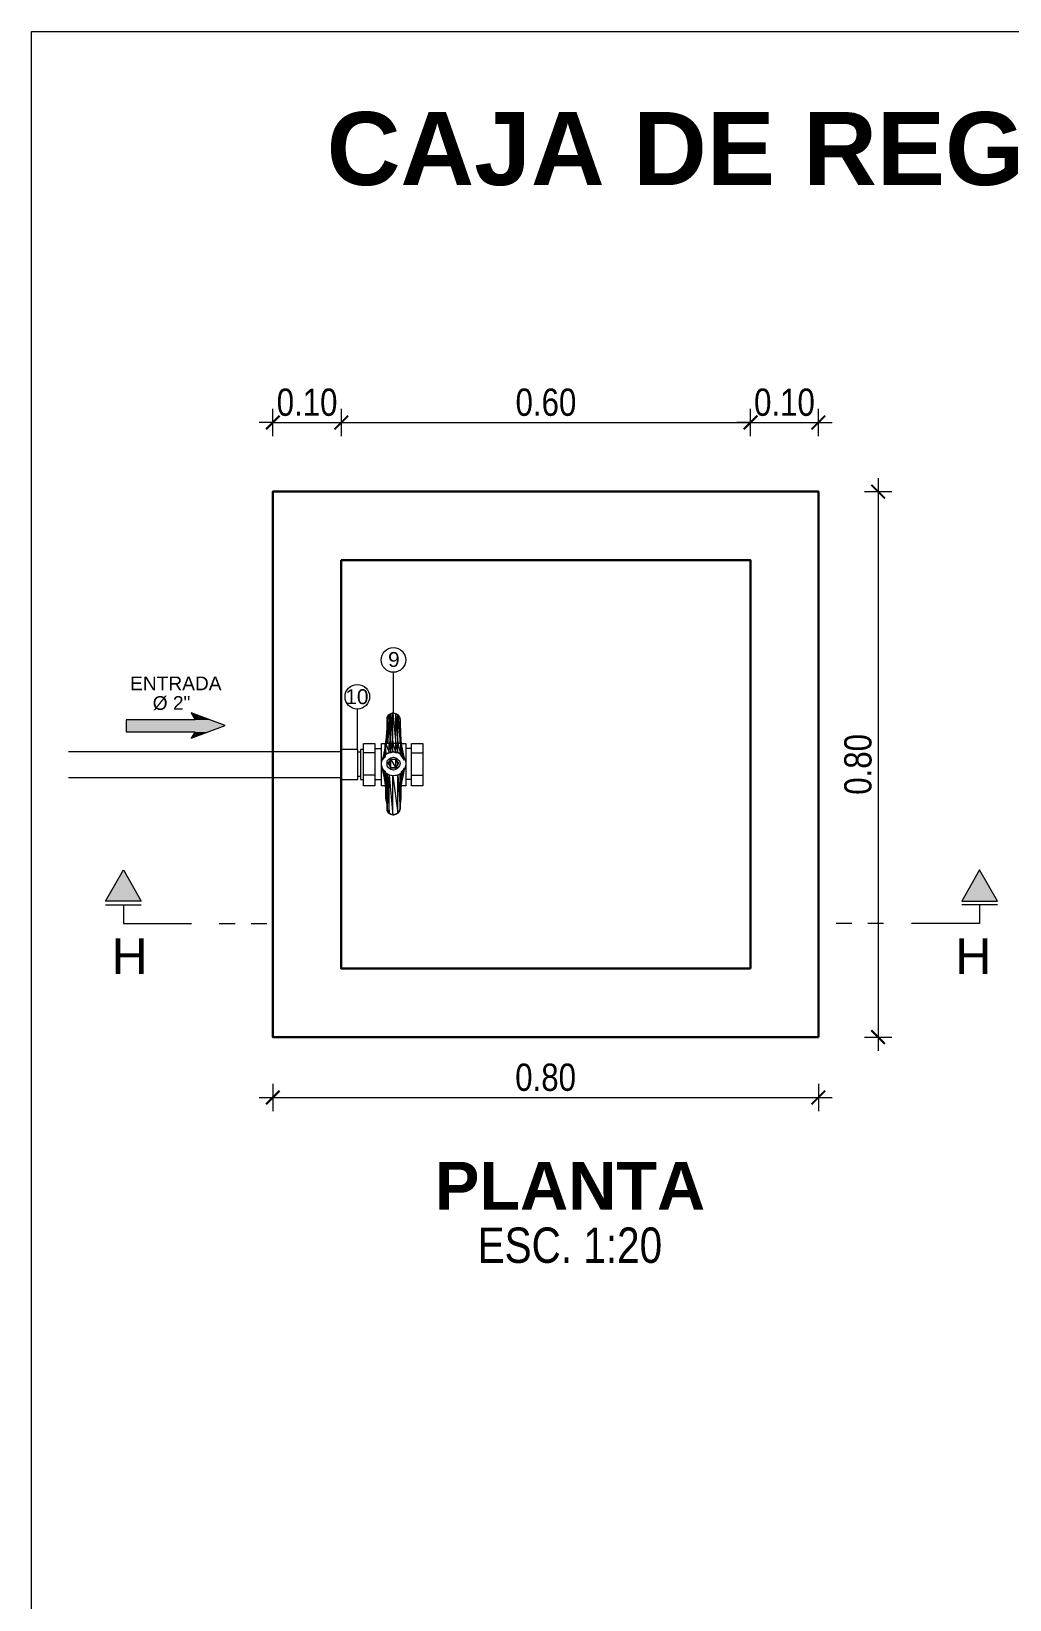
# Model space of a CAD drawing. Header units: metres. Extents: x 0 to 1935, y 0 to 1529.
# Drawn here: x 1891.513 to 1892.949, y 1481.47 to 1483.771 of the extents above; entities that cross this region are included whole.
import ezdxf
from ezdxf.enums import TextEntityAlignment as Align

# ---------------------------------------------------------------- set-up
doc = ezdxf.new("R2010")
doc.units = ezdxf.units.M
doc.header["$LTSCALE"] = 0.005
doc.linetypes.add('ACAD_ISO04W100', pattern=[30.5, 24, -3, 0.5, -3])
for name, color, linetype, lineweight in [('-Acero techos', 252, 'Continuous', 13), ('-Eje', 1, 'ACAD_ISO04W100', 9), ('-Textos', 7, 'Continuous', 20)]:
    doc.layers.add(name, color=color, linetype=linetype, lineweight=lineweight)
for name, color, linetype in [('A_50_CotasExter', 7, 'Continuous'), ('G-TEXTOS-TITULOS', 4, 'Continuous'), ('PDF_Sentido de flujo', 1, 'Continuous'), ('PDF_Text', 7, 'Continuous')]:
    doc.layers.add(name, color=color, linetype=linetype)
for name, color, linetype, true_color in [('PDF_Geometry', 9, 'Continuous', 0x808080), ('PDF_Muro secundario', 7, 'Continuous', 0x545454), ("PDF_Tub. de desague 4''", 7, 'Continuous', 0x002595)]:
    doc.layers.add(name, color=color, linetype=linetype, true_color=true_color)
doc.styles.add('-Arial', font='arial.ttf')
doc.styles.add('-Arial Narrow', font='ARIALN.TTF')
doc.styles.add('25-TITULO', font='arialbd.ttf', dxfattribs={"height": 0.1})
doc.styles.add('PDF Arial-BoldMT', font='arial.ttf')
doc.dimstyles.new('Esc 1_20n', dxfattribs={"dimscale": 0.02, "dimtxt": 2, "dimasz": 1, "dimexe": 1, "dimexo": 1, "dimgap": 0.45, "dimtad": 1, "dimtoh": 1, "dimzin": 3, "dimdsep": 46, "dimtxsty": '-Arial Narrow', "dimblk": 'ARCHTICK', "dimcen": 1, "dimdle": 1, "dimclrd": 252, "dimclre": 252, "dimclrt": 252, "dimadec": 0, "dimazin": 0, "dimtfac": 1, "dimtix": 1, "dimtmove": 1, "dimatfit": 2, "dimldrblk": 'ARCHTICK', "dimfxl": 1, "dimfxlon": 1, "dimtolj": 2, "dimlwd": 5, "dimlwe": 5, "dimarcsym": 0})

# ---------------------------------------------------------------- blocks, each defined once
blk = doc.blocks.new('Corte Vertical 1_1000')
at = {"layer": '-Eje'}
blk.add_hatch(color=256, dxfattribs=at).paths.add_polyline_path([(13.34, -3.56), (9.86, -1.57), (9.86, -5.55)])
for p, q in [((9.44, -1.57), (9.44, -5.55)), ((9.44, -3.56), (7.34, -3.56))]:
    blk.add_line(p, q, dxfattribs=at)
blk.add_lwpolyline([(13.34, -3.56), (9.86, -5.55), (9.86, -1.57)], close=True, dxfattribs=at)
for points in [[(7.34, -3.56), (7.34, -16.05)], [(7.34, -14.25), (7.34, -16)], [(7.34, -17.81), (7.34, -19.56)]]:
    blk.add_lwpolyline(points, dxfattribs=at)
at = {"layer": '-Eje', "style": '-Arial'}
blk.add_attdef('A', text='', height=4, dxfattribs=at).set_placement((3.71, -4.24), align=Align.MIDDLE)
blk = doc.blocks.new('_ArchTick')
at = {"color": 0, "linetype": 'ByBlock', "const_width": 0.15}
blk.add_lwpolyline([(-0.5, -0.5), (0.5, 0.5)], dxfattribs=at)
blk = doc.blocks.new('*D320')
at = {"layer": 'A_50_CotasExter', "color": 252, "lineweight": 5, "ltscale": 0.005, "transparency": 16777216}
for p, q in [((1891.8677, 1483.1774), (1891.8677, 1483.2174)), ((1891.9683, 1483.1774), (1891.9683, 1483.2174)), ((1891.8677, 1483.1974), (1891.8477, 1483.1974)), ((1891.8677, 1483.1974), (1891.9683, 1483.1974)), ((1891.9683, 1483.1974), (1891.9883, 1483.1974))]:
    blk.add_line(p, q, dxfattribs=at)
at = {"layer": 'Defpoints', "color": 0, "ltscale": 0.005, "transparency": 16777216}
for p in [(1891.9683, 1483.1974), (1891.8677, 1483.0959), (1891.9683, 1483.0959)]:
    blk.add_point(p, dxfattribs=at)
at = {"layer": 'A_50_CotasExter', "color": 252, "lineweight": 5, "ltscale": 0.005, "transparency": 16777216, "xscale": 0.02, "yscale": 0.02, "zscale": 0.02}
blk.add_blockref('_ArchTick', (1891.8677, 1483.1974), dxfattribs=at)
at = {"layer": 'A_50_CotasExter', "color": 252, "lineweight": 5, "ltscale": 0.005, "transparency": 16777216, "xscale": 0.02, "yscale": 0.02, "zscale": 0.02, "rotation": 180}
blk.add_blockref('_ArchTick', (1891.9683, 1483.1974), dxfattribs=at)
at = {"layer": 'A_50_CotasExter', "color": 252, "ltscale": 0.005, "transparency": 16777216, "insert": (1891.918, 1483.2269), "char_height": 0.04, "attachment_point": 5, "style": '-Arial Narrow'}
blk.add_mtext('\\A2;0.10', dxfattribs=at)
blk = doc.blocks.new('*D321')
at = {"layer": 'A_50_CotasExter', "color": 252, "lineweight": 5, "ltscale": 0.005, "transparency": 16777216}
for p, q in [((1891.9683, 1483.1774), (1891.9683, 1483.2174)), ((1892.5688, 1483.1774), (1892.5688, 1483.2174)), ((1891.9483, 1483.1974), (1892.5888, 1483.1974))]:
    blk.add_line(p, q, dxfattribs=at)
at = {"layer": 'Defpoints', "color": 0, "ltscale": 0.005, "transparency": 16777216}
for p in [(1892.5688, 1483.1974), (1891.9683, 1483.0959), (1892.5688, 1482.9953)]:
    blk.add_point(p, dxfattribs=at)
at = {"layer": 'A_50_CotasExter', "color": 252, "lineweight": 5, "ltscale": 0.005, "transparency": 16777216, "xscale": 0.02, "yscale": 0.02, "zscale": 0.02}
for p, rotation in [((1891.9683, 1483.1974), 180.0000000001295), ((1892.5688, 1483.1974), 1.29461297754291e-10)]:
    blk.add_blockref('_ArchTick', p, dxfattribs=dict(at, rotation=rotation))
at = {"layer": 'A_50_CotasExter', "color": 252, "ltscale": 0.005, "transparency": 16777216, "insert": (1892.2685, 1483.2269), "char_height": 0.04, "attachment_point": 5, "style": '-Arial Narrow'}
blk.add_mtext('\\A2;0.60', dxfattribs=at)
blk = doc.blocks.new('*D322')
at = {"layer": 'A_50_CotasExter', "color": 252, "lineweight": 5, "ltscale": 0.005, "transparency": 16777216}
for p, q in [((1892.5688, 1483.1774), (1892.5688, 1483.2174)), ((1892.6683, 1483.1774), (1892.6683, 1483.2174)), ((1892.5688, 1483.1974), (1892.5488, 1483.1974)), ((1892.5688, 1483.1974), (1892.6683, 1483.1974)), ((1892.6683, 1483.1974), (1892.6883, 1483.1974))]:
    blk.add_line(p, q, dxfattribs=at)
at = {"layer": 'Defpoints', "color": 0, "ltscale": 0.005, "transparency": 16777216}
for p in [(1892.6683, 1483.1974), (1892.6683, 1483.0959), (1892.5688, 1482.9953)]:
    blk.add_point(p, dxfattribs=at)
at = {"layer": 'A_50_CotasExter', "color": 252, "lineweight": 5, "ltscale": 0.005, "transparency": 16777216, "xscale": 0.02, "yscale": 0.02, "zscale": 0.02}
for p, rotation in [((1892.5688, 1483.1974), 1.294964135922782e-10), ((1892.6683, 1483.1974), 180.0000000001295)]:
    blk.add_blockref('_ArchTick', p, dxfattribs=dict(at, rotation=rotation))
at = {"layer": 'A_50_CotasExter', "color": 252, "ltscale": 0.005, "transparency": 16777216, "insert": (1892.6185, 1483.2269), "char_height": 0.04, "attachment_point": 5, "style": '-Arial Narrow'}
blk.add_mtext('\\A2;0.10', dxfattribs=at)
blk = doc.blocks.new('*D318')
at = {"layer": 'A_50_CotasExter', "color": 252, "lineweight": 5, "ltscale": 0.005, "transparency": 16777216}
for p, q in [((1892.756, 1483.1159), (1892.756, 1482.2753)), ((1892.736, 1483.0959), (1892.776, 1483.0959)), ((1892.736, 1482.2953), (1892.776, 1482.2953))]:
    blk.add_line(p, q, dxfattribs=at)
at = {"layer": 'Defpoints', "color": 0, "ltscale": 0.005, "transparency": 16777216}
for p in [(1892.6692, 1483.0959), (1892.6692, 1482.2953), (1892.756, 1482.2953)]:
    blk.add_point(p, dxfattribs=at)
at = {"layer": 'A_50_CotasExter', "color": 252, "lineweight": 5, "ltscale": 0.005, "transparency": 16777216, "xscale": 0.02, "yscale": 0.02, "zscale": 0.02}
for p, rotation in [((1892.756, 1483.0959), 90), ((1892.756, 1482.2953), 270)]:
    blk.add_blockref('_ArchTick', p, dxfattribs=dict(at, rotation=rotation))
at = {"layer": 'A_50_CotasExter', "color": 252, "ltscale": 0.005, "transparency": 16777216, "insert": (1892.7265, 1482.6956), "char_height": 0.04, "attachment_point": 5, "rotation": 90, "style": '-Arial Narrow'}
blk.add_mtext('\\A2;0.80', dxfattribs=at)
blk = doc.blocks.new('*D319')
at = {"layer": 'A_50_CotasExter', "color": 252, "lineweight": 5, "ltscale": 0.005, "transparency": 16777216}
for p, q in [((1891.8677, 1482.2267), (1891.8677, 1482.1867)), ((1892.6683, 1482.2267), (1892.6683, 1482.1867)), ((1891.8477, 1482.2067), (1892.6883, 1482.2067))]:
    blk.add_line(p, q, dxfattribs=at)
at = {"layer": 'Defpoints', "color": 0, "ltscale": 0.005, "transparency": 16777216}
for p in [(1891.8677, 1482.2953), (1892.6683, 1482.2953), (1892.6683, 1482.2067)]:
    blk.add_point(p, dxfattribs=at)
at = {"layer": 'A_50_CotasExter', "color": 252, "lineweight": 5, "ltscale": 0.005, "transparency": 16777216, "xscale": 0.02, "yscale": 0.02, "zscale": 0.02, "rotation": 180}
blk.add_blockref('_ArchTick', (1891.8677, 1482.2067), dxfattribs=at)
at = {"layer": 'A_50_CotasExter', "color": 252, "lineweight": 5, "ltscale": 0.005, "transparency": 16777216, "xscale": 0.02, "yscale": 0.02, "zscale": 0.02}
blk.add_blockref('_ArchTick', (1892.6683, 1482.2067), dxfattribs=at)
at = {"layer": 'A_50_CotasExter', "color": 252, "ltscale": 0.005, "transparency": 16777216, "insert": (1892.268, 1482.2361), "char_height": 0.04, "attachment_point": 5, "style": '-Arial Narrow'}
blk.add_mtext('\\A2;0.80', dxfattribs=at)

msp = doc.modelspace()

# ---------------------------------------------------------------- linework, layer by layer
at = {"layer": '-Acero techos', "color": 18, "ltscale": 0.005, "true_color": 0x000000}
msp.add_lwpolyline([(1891.51344, 1483.77149), (1894.51599, 1483.77149), (1894.51599, 1479.20964), (1891.51344, 1479.20964)], close=True, dxfattribs=at)
at = {"layer": 'PDF_Geometry', "color": 7, "lineweight": 13}
for p, q in [((1892.04447, 1482.83069), (1892.04447, 1482.77163)), ((1891.99145, 1482.77668), (1891.99145, 1482.71763))]:
    msp.add_line(p, q, dxfattribs=at)
for centre in [(1892.04475, 1482.84885), (1891.99173, 1482.79485)]:
    msp.add_circle(centre, 0.01806, dxfattribs=at)
at = {"layer": 'PDF_Muro secundario', "color": 18, "lineweight": 30, "true_color": 0x000000}
for points in [[(1892.66831, 1482.29527), (1892.66831, 1483.09593), (1891.86765, 1483.09593), (1891.86765, 1482.29527)], [(1892.56876, 1482.39588), (1892.56876, 1482.99532), (1891.96826, 1482.99532), (1891.96826, 1482.39588)]]:
    msp.add_lwpolyline(points, close=True, dxfattribs=at)
at = {"layer": 'PDF_Sentido de flujo', "lineweight": 5}
msp.add_lwpolyline([(1891.75381, 1482.74314), (1891.74789, 1482.73384), (1891.79777, 1482.75244), (1891.74789, 1482.77104), (1891.75381, 1482.7609), (1891.65236, 1482.7609), (1891.65236, 1482.74314)], close=True, dxfattribs=at)
at = {"layer": 'PDF_Sentido de flujo', "transparency": 33554559}
for points in [[(1891.74789, 1482.77104), (1891.7741, 1482.7609), (1891.75381, 1482.7609)], [(1891.7741, 1482.7609), (1891.65236, 1482.7609), (1891.79777, 1482.75244)], [(1891.65236, 1482.7609), (1891.79777, 1482.75244), (1891.65236, 1482.75244)], [(1891.79777, 1482.75244), (1891.65236, 1482.75244), (1891.77241, 1482.74314)], [(1891.65236, 1482.75244), (1891.77241, 1482.74314), (1891.65236, 1482.74314)], [(1891.75381, 1482.74314), (1891.77241, 1482.74314), (1891.74789, 1482.73384)]]:
    msp.add_solid(points, dxfattribs=at)
at = {"layer": "PDF_Tub. de desague 4''", "lineweight": 9}
for points in [[(1892.03553, 1482.76182), (1892.03553, 1482.76497), (1892.03763, 1482.76812), (1892.04079, 1482.77023), (1892.04499, 1482.77128), (1892.04814, 1482.77023), (1892.0513, 1482.76812), (1892.0534, 1482.76497), (1892.05445, 1482.76182)], [(1892.03553, 1482.76077), (1892.03553, 1482.75446), (1892.03343, 1482.73029), (1892.03238, 1482.72293), (1892.03133, 1482.71347), (1892.02817, 1482.70191)], [(1892.03553, 1482.72608), (1892.03553, 1482.76077), (1892.03553, 1482.72608)], [(1892.03553, 1482.76077), (1892.03553, 1482.72608), (1892.03553, 1482.76077)], [(1892.05445, 1482.72608), (1892.05445, 1482.76077), (1892.05445, 1482.72608)], [(1892.05445, 1482.76077), (1892.05445, 1482.72608), (1892.05445, 1482.76077)], [(1892.05445, 1482.76077), (1892.05445, 1482.75446), (1892.0555, 1482.73029), (1892.05655, 1482.72293), (1892.05865, 1482.71347), (1892.06076, 1482.70191)], [(1892.03238, 1482.66407), (1892.02712, 1482.66407), (1892.02712, 1482.72608), (1892.03238, 1482.72608)], [(1892.0555, 1482.72608), (1892.0555, 1482.73029), (1892.0555, 1482.72608)], [(1892.0555, 1482.72608), (1892.06286, 1482.72608), (1892.06286, 1482.71032), (1892.06286, 1482.66407), (1892.05655, 1482.66407)], [(1892.0555, 1482.72608), (1892.0555, 1482.70927), (1892.0555, 1482.72608)], [(1891.56794, 1482.71467), (1891.96826, 1482.71467)], [(1891.99664, 1482.71347), (1891.99244, 1482.71347)], [(1892.00085, 1482.71767), (1891.99664, 1482.71767), (1891.99664, 1482.67353), (1892.00085, 1482.67353)], [(1892.01766, 1482.71242), (1892.00085, 1482.71242)], [(1892.01766, 1482.71873), (1892.02712, 1482.71873)], [(1892.07127, 1482.71873), (1892.06286, 1482.71873)], [(1892.07127, 1482.71242), (1892.08808, 1482.71242)], [(1891.56794, 1482.67654), (1891.96826, 1482.67654)], [(1891.99664, 1482.67773), (1891.99244, 1482.67773)], [(1892.01766, 1482.67984), (1892.00085, 1482.67984)], [(1892.06076, 1482.69035), (1892.05865, 1482.67773), (1892.05655, 1482.66933), (1892.0555, 1482.65987), (1892.05445, 1482.63674), (1892.05445, 1482.63044), (1892.0534, 1482.62728), (1892.0513, 1482.62413), (1892.04814, 1482.62203), (1892.04499, 1482.62098), (1892.04079, 1482.62203), (1892.03763, 1482.62413), (1892.03553, 1482.62728), (1892.03553, 1482.63044), (1892.03553, 1482.63674), (1892.03343, 1482.65987), (1892.03238, 1482.66933), (1892.03133, 1482.67773), (1892.02817, 1482.69035)], [(1892.03343, 1482.68194), (1892.03343, 1482.6462), (1892.03343, 1482.68194)], [(1892.03553, 1482.63044), (1892.03553, 1482.68194), (1892.03553, 1482.63044)], [(1892.03553, 1482.68194), (1892.03553, 1482.63044), (1892.03553, 1482.68194)], [(1892.03553, 1482.68194), (1892.03553, 1482.63044), (1892.03553, 1482.68194)], [(1892.05445, 1482.68194), (1892.05445, 1482.63674), (1892.05445, 1482.68194)], [(1892.05445, 1482.63044), (1892.05445, 1482.68194), (1892.05445, 1482.63044)], [(1892.05445, 1482.68194), (1892.05445, 1482.63044), (1892.05445, 1482.68194)], [(1892.0555, 1482.68194), (1892.0555, 1482.65987), (1892.0555, 1482.68194)], [(1892.07127, 1482.67984), (1892.08808, 1482.67984)], [(1892.01766, 1482.67353), (1892.02712, 1482.67353)], [(1892.07127, 1482.67353), (1892.06286, 1482.67353)]]:
    msp.add_lwpolyline(points, dxfattribs=at)
for points in [[(1892.03553, 1482.76077), (1892.03868, 1482.72608), (1892.03868, 1482.76812)], [(1892.03868, 1482.76812), (1892.04079, 1482.72608), (1892.04079, 1482.76918)], [(1892.03868, 1482.72608), (1892.03868, 1482.76812), (1892.04079, 1482.72608)], [(1892.04079, 1482.76918), (1892.04394, 1482.72608), (1892.04394, 1482.77128)], [(1892.04079, 1482.72608), (1892.04079, 1482.76918), (1892.04394, 1482.72608)], [(1892.04394, 1482.72608), (1892.04394, 1482.77128), (1892.04814, 1482.72608)], [(1892.04394, 1482.77128), (1892.04814, 1482.72608), (1892.04814, 1482.76918)], [(1892.04814, 1482.72608), (1892.04814, 1482.76918), (1892.0513, 1482.72608)], [(1892.04814, 1482.76918), (1892.0513, 1482.72608), (1892.0513, 1482.76812)], [(1892.0513, 1482.72608), (1892.0513, 1482.76812), (1892.05445, 1482.72608)], [(1892.0513, 1482.76812), (1892.05445, 1482.72608), (1892.05445, 1482.76077)], [(1892.03553, 1482.72608), (1892.03553, 1482.75446), (1892.03343, 1482.73029)], [(1892.03553, 1482.72608), (1892.03553, 1482.76077), (1892.03868, 1482.72608)], [(1892.03553, 1482.75446), (1892.03553, 1482.72608), (1892.03553, 1482.75446), (1892.03553, 1482.72608), (1892.03553, 1482.76077)], [(1892.05445, 1482.76077), (1892.05445, 1482.72608), (1892.05445, 1482.76077), (1892.05445, 1482.72608), (1892.05445, 1482.75446)], [(1892.05445, 1482.72608), (1892.05445, 1482.75446), (1892.0555, 1482.72608)], [(1892.05445, 1482.75446), (1892.0555, 1482.72608), (1892.0555, 1482.73029)], [(1892.01766, 1482.72608), (1892.01766, 1482.66407), (1892.00085, 1482.66407), (1892.00085, 1482.72608)], [(1892.03238, 1482.70716), (1892.03238, 1482.72293), (1892.03133, 1482.71347)], [(1892.03343, 1482.72608), (1892.03343, 1482.73029), (1892.03238, 1482.72608)], [(1892.03238, 1482.70927), (1892.03238, 1482.72608), (1892.03343, 1482.71032)], [(1892.03238, 1482.72608), (1892.03343, 1482.71032), (1892.03343, 1482.72608)], [(1892.03238, 1482.72293), (1892.03238, 1482.70927), (1892.03238, 1482.72608)], [(1892.03238, 1482.70716), (1892.03238, 1482.72293), (1892.03238, 1482.70927)], [(1892.03553, 1482.72608), (1892.03343, 1482.72608), (1892.03343, 1482.73029)], [(1892.03343, 1482.71032), (1892.03343, 1482.72608), (1892.03868, 1482.71242)], [(1892.03343, 1482.72608), (1892.03868, 1482.71242), (1892.03868, 1482.72608)], [(1892.03868, 1482.71242), (1892.03868, 1482.72608), (1892.04079, 1482.71242)], [(1892.03868, 1482.72608), (1892.04079, 1482.71242), (1892.04079, 1482.72608)], [(1892.04079, 1482.71242), (1892.04079, 1482.72608), (1892.04394, 1482.71347)], [(1892.04079, 1482.72608), (1892.04394, 1482.71347), (1892.04394, 1482.72608)], [(1892.04394, 1482.71347), (1892.04394, 1482.72608), (1892.04814, 1482.71242)], [(1892.04394, 1482.72608), (1892.04814, 1482.71242), (1892.04814, 1482.72608)], [(1892.04814, 1482.71242), (1892.04814, 1482.72608), (1892.0513, 1482.71242)], [(1892.04814, 1482.72608), (1892.0513, 1482.71242), (1892.0513, 1482.72608)], [(1892.0513, 1482.71242), (1892.0513, 1482.72608), (1892.0555, 1482.71032)], [(1892.0513, 1482.72608), (1892.0555, 1482.71032), (1892.0555, 1482.72608)], [(1892.0555, 1482.70927), (1892.0555, 1482.72608), (1892.05655, 1482.70716)], [(1892.0555, 1482.72608), (1892.05655, 1482.70716), (1892.05655, 1482.72293)], [(1892.0555, 1482.71032), (1892.0555, 1482.72608), (1892.0555, 1482.70927)], [(1892.05655, 1482.70716), (1892.05655, 1482.72293), (1892.05865, 1482.70506)], [(1892.05655, 1482.72293), (1892.05865, 1482.70506), (1892.05865, 1482.71347)], [(1892.08808, 1482.70611), (1892.08808, 1482.66407), (1892.07127, 1482.66407), (1892.07127, 1482.70927), (1892.07127, 1482.72608), (1892.08808, 1482.72608)], [(1891.96826, 1482.71767), (1891.96826, 1482.67353), (1891.99244, 1482.67353), (1891.99244, 1482.71767)], [(1892.03133, 1482.70506), (1892.03133, 1482.71347), (1892.02817, 1482.70191)], [(1892.03238, 1482.70716), (1892.03133, 1482.70506), (1892.03133, 1482.71347)], [(1892.05445, 1482.69665), (1892.0534, 1482.6935), (1892.0513, 1482.69035), (1892.04814, 1482.68824), (1892.04499, 1482.68719), (1892.04079, 1482.68824), (1892.03763, 1482.69035), (1892.03553, 1482.6935), (1892.03553, 1482.69665), (1892.03553, 1482.70086), (1892.03763, 1482.70296), (1892.04079, 1482.70506), (1892.04499, 1482.70611), (1892.04814, 1482.70506), (1892.0513, 1482.70296), (1892.0534, 1482.70086)], [(1892.05235, 1482.6977), (1892.04814, 1482.70296), (1892.04079, 1482.70296), (1892.03658, 1482.6977), (1892.04079, 1482.69035), (1892.04814, 1482.69035)], [(1892.03868, 1482.6956), (1892.03868, 1482.69876), (1892.03658, 1482.6977)], [(1892.03868, 1482.69876), (1892.04079, 1482.69035), (1892.04079, 1482.70296)], [(1892.03868, 1482.6956), (1892.03868, 1482.69876), (1892.04079, 1482.69035)], [(1892.04079, 1482.69035), (1892.04079, 1482.70296), (1892.04814, 1482.69035)], [(1892.04079, 1482.70296), (1892.04814, 1482.69035), (1892.04814, 1482.70296)], [(1892.04814, 1482.69035), (1892.04814, 1482.70296), (1892.0513, 1482.6956)], [(1892.04814, 1482.70296), (1892.0513, 1482.6956), (1892.0513, 1482.69876)], [(1892.05235, 1482.6977), (1892.0513, 1482.6956), (1892.0513, 1482.69876)], [(1892.06076, 1482.70191), (1892.05865, 1482.70506), (1892.05865, 1482.71347)], [(1892.03133, 1482.67773), (1892.03133, 1482.68614), (1892.02817, 1482.69035)], [(1892.03133, 1482.67773), (1892.03133, 1482.68614), (1892.03238, 1482.66933)], [(1892.03133, 1482.68614), (1892.03238, 1482.66933), (1892.03238, 1482.68509)], [(1892.03238, 1482.66933), (1892.03238, 1482.68509), (1892.03343, 1482.65987)], [(1892.03238, 1482.68509), (1892.03343, 1482.65987), (1892.03343, 1482.68194)], [(1892.03343, 1482.6462), (1892.03343, 1482.68194), (1892.03553, 1482.63674)], [(1892.03343, 1482.68194), (1892.03553, 1482.63674), (1892.03553, 1482.68194)], [(1892.03343, 1482.65987), (1892.03343, 1482.68194), (1892.03343, 1482.6462)], [(1892.03553, 1482.63044), (1892.03553, 1482.68194), (1892.03868, 1482.62413)], [(1892.03553, 1482.68194), (1892.03868, 1482.62413), (1892.03868, 1482.67984)], [(1892.03553, 1482.63674), (1892.03553, 1482.68194), (1892.03553, 1482.63044)], [(1892.03868, 1482.62413), (1892.03868, 1482.67984), (1892.04394, 1482.62098)], [(1892.03868, 1482.67984), (1892.04394, 1482.62098), (1892.04394, 1482.67879)], [(1892.04394, 1482.67879), (1892.0513, 1482.62413), (1892.0513, 1482.67984)], [(1892.04394, 1482.62098), (1892.04394, 1482.67879), (1892.0513, 1482.62413)], [(1892.0513, 1482.67984), (1892.05445, 1482.63044), (1892.05445, 1482.68194)], [(1892.0513, 1482.62413), (1892.0513, 1482.67984), (1892.05445, 1482.63044)], [(1892.05445, 1482.63674), (1892.05445, 1482.68194), (1892.0555, 1482.6462)], [(1892.05445, 1482.68194), (1892.0555, 1482.6462), (1892.0555, 1482.68194)], [(1892.05445, 1482.63044), (1892.05445, 1482.68194), (1892.05445, 1482.63674)], [(1892.0555, 1482.68194), (1892.05655, 1482.66933), (1892.05655, 1482.68509)], [(1892.0555, 1482.65987), (1892.0555, 1482.68194), (1892.05655, 1482.66933)], [(1892.0555, 1482.6462), (1892.0555, 1482.68194), (1892.0555, 1482.65987)], [(1892.05655, 1482.68509), (1892.05865, 1482.67773), (1892.05865, 1482.68614)], [(1892.05655, 1482.66933), (1892.05655, 1482.68509), (1892.05865, 1482.67773)], [(1892.06076, 1482.69035), (1892.05865, 1482.67773), (1892.05865, 1482.68614)]]:
    msp.add_lwpolyline(points, close=True, dxfattribs=at)
msp.add_circle((1892.045, 1482.69667), 0.01786, dxfattribs=at)

# ---------------------------------------------------------------- block references
at = {"layer": '-Eje'}
ref = msp.add_blockref('Corte Vertical 1_1000', (1891.60169, 1482.36524), dxfattribs=dict(at, xscale=0.01315928236170713, yscale=0.01315928236170713, zscale=0.01315928236170713, rotation=90))
ref.add_attrib('A', 'H', dxfattribs={"height": 0.05264, "style": '-Arial'}).set_placement((1891.65745, 1482.4141), align=Align.MIDDLE)
ref = msp.add_blockref('Corte Vertical 1_1000', (1892.95158, 1482.36524), dxfattribs=dict(at, xscale=-0.01315928236170713, yscale=0.01315928236170713, zscale=0.01315928236170713, rotation=270))
ref.add_attrib('A', 'H', dxfattribs={"height": 0.05264, "style": '-Arial'}).set_placement((1892.89582, 1482.4141), align=Align.MIDDLE)

# ---------------------------------------------------------------- texts
at = {"layer": '-Textos', "style": '-Arial Narrow'}
msp.add_text('ESC. 1:20', height=0.051855, dxfattribs=at).set_placement((1892.30364, 1481.98988), align=Align.MIDDLE_CENTER)
at = {"layer": 'G-TEXTOS-TITULOS', "color": 219, "true_color": 0x642165, "style": '25-TITULO'}
msp.add_text('PLANTA', height=0.07, dxfattribs=at).set_placement((1892.30389, 1482.07717), align=Align.MIDDLE_CENTER)
at = {"layer": 'G-TEXTOS-TITULOS', "color": 219, "true_color": 0x642165, "insert": (1891.90693, 1483.59872), "char_height": 0.1072472, "width": 2.3854037, "attachment_point": 4, "style": '25-TITULO'}
msp.add_mtext('\\pxqc;CAJA DE REGISTRO DE LODOS', dxfattribs=at)
at = {"layer": 'PDF_Text', "lineweight": 13, "style": 'PDF Arial-BoldMT'}
for s, height, p in [('9', 0.02186, (1892.03689, 1482.83863)), ('10', 0.021862, (1891.97414, 1482.78403))]:
    msp.add_text(s, height=height, dxfattribs=at).set_placement(p)
at = {"layer": 'PDF_Text', "char_height": 0.020096, "attachment_point": 4, "style": 'PDF Arial-BoldMT'}
for s, insert in [('ENTRADA', (1891.65833, 1482.81447)), ('Ø 2"', (1891.69149, 1482.78533))]:
    msp.add_mtext(s, dxfattribs=dict(at, insert=insert))

# ---------------------------------------------------------------- dimensions: what is measured, and where the dimension line sits
at = {"layer": 'A_50_CotasExter', "color": 18, "ltscale": 0.005, "true_color": 0x000000}
for p1, p2, distance, picture, middle in [((1891.86765, 1483.09593), (1891.96826, 1483.09593), 0.10152, '*D320', (1891.91796, 1483.22687)), ((1892.6692, 1483.09593), (1892.6692, 1482.29527), 0.08677, '*D318', (1892.72654, 1482.6956)), ((1891.86765, 1482.29527), (1892.66831, 1482.29527), -0.08858, '*D319', (1892.26798, 1482.23612))]:
    dim = msp.add_aligned_dim(p1=p1, p2=p2, distance=distance, dimstyle='Esc 1_20n', dxfattribs=at)
    dim.commit()
    dim.dimension.update_dxf_attribs({"geometry": picture, "text_midpoint": middle})
for base, p1, p2, picture, middle in [((1892.56876, 1483.19745), (1891.96826, 1483.09593), (1892.56876, 1482.99532), '*D321', (1892.26851, 1483.22687)), ((1892.66831, 1483.19745), (1892.56876, 1482.99532), (1892.66831, 1483.09593), '*D322', (1892.61853, 1483.22687))]:
    dim = msp.add_linear_dim(base=base, p1=p1, p2=p2, angle=180, dimstyle='Esc 1_20n', dxfattribs=at)
    dim.commit()
    dim.dimension.update_dxf_attribs({"geometry": picture, "text_midpoint": middle})

doc.saveas('drawing.dxf')
